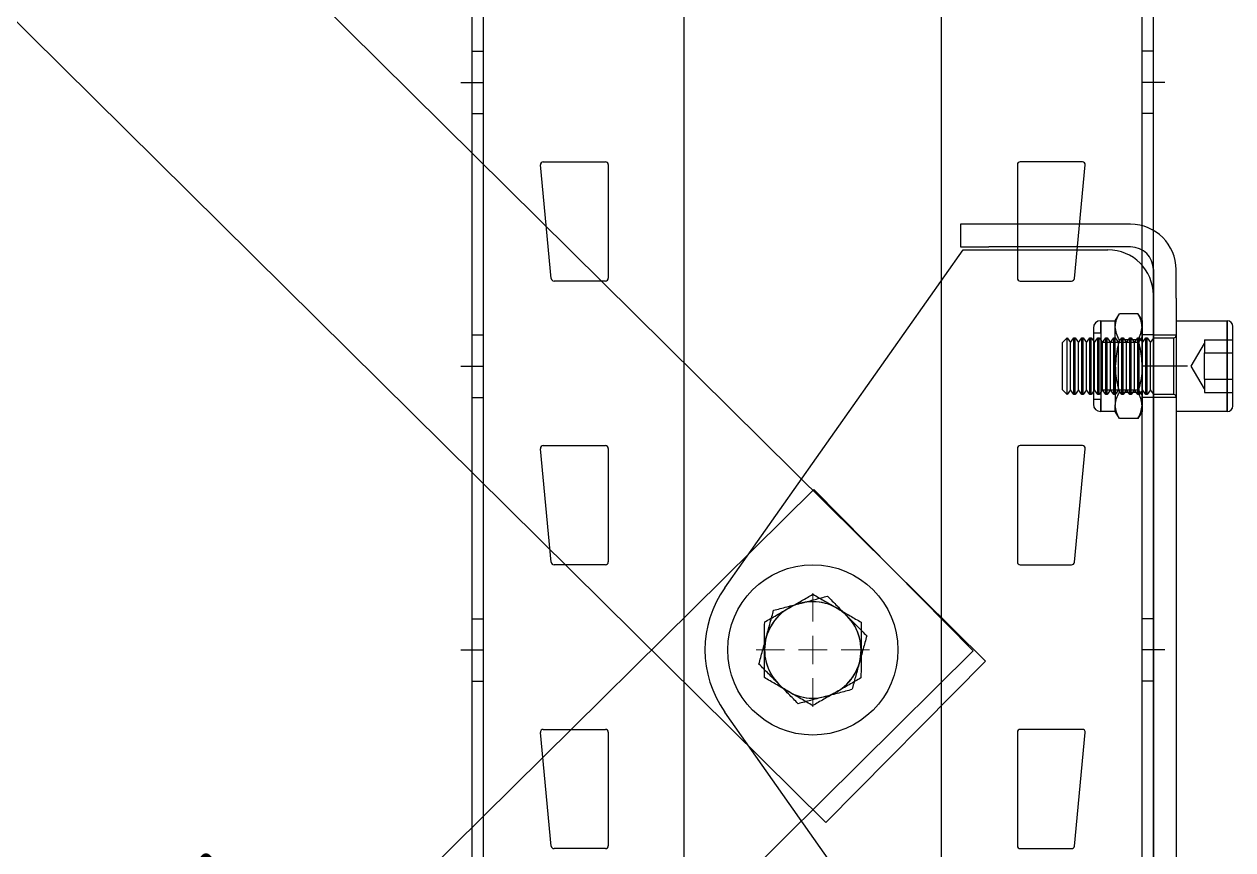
# Model space of a CAD drawing. Header units: millimetres. Extents: x 2140 to 223837, y 2113 to 170313.
# Drawn here: x 222732.8 to 222945.7, y 116909.2 to 117054.7 of the extents above; entities that cross this region are included whole.
import ezdxf

# ---------------------------------------------------------------- set-up
doc = ezdxf.new("R2010")
doc.units = ezdxf.units.MM
doc.layers.add('0_ANNOT_Dimensions', color=7, linetype='Continuous')
doc.layers.add('2.Стойка', color=7, linetype='Continuous')
for name, color, linetype, lineweight in [('16.СВЖ', 7, 'Continuous', 0), ('17.Метизы', 7, 'Continuous', 0), ('52.Труба СВЖ', 7, 'Continuous', 0), ('FORMAT', 7, 'Continuous', 0)]:
    doc.layers.add(name, color=color, linetype=linetype, lineweight=lineweight)
doc.styles.get("Standard").update_dxf_attribs({"font": 'isocpeur.ttf'})
doc.dimstyles.new('20', dxfattribs={"dimtxt": 20, "dimasz": 20, "dimexe": 10, "dimexo": 10, "dimgap": 10, "dimtad": 1, "dimdec": 0, "dimtxsty": 'Standard', "dimcen": 2.5, "dimadec": 0, "dimazin": 0, "dimtfac": 1, "dimtdec": 0, "dimtix": 1, "dimtmove": 0, "dimatfit": 3, "dimfxl": 1, "dimarcsym": 0})

# ---------------------------------------------------------------- blocks, each defined once
blk = doc.blocks.new('*U494')
at = {"layer": '2.Стойка', "color": 0, "linetype": 'ByBlock'}
for p, q in [((-120, 0), (-120, 12200)), ((-118, 0), (-118, 12200)), ((-82.67, 0), (-82.67, 12200)), ((-37.33, 0), (-37.33, 12200)), ((-2, 0), (-2, 12200)), ((0, 0), (0, 12200)), ((-120, 7320.5), (-118, 7320.5)), ((0, 7320.5), (-2, 7320.5)), ((-122, 7315), (-118, 7315)), ((2, 7315), (-2, 7315)), ((-120, 7309.5), (-118, 7309.5)), ((0, 7309.5), (-2, 7309.5)), ((-106.09, 7280.45), (-108, 7300.45)), ((-107.5, 7301), (-96.55, 7301)), ((-96.05, 7300.5), (-96.05, 7280.5)), ((-23.95, 7300.5), (-23.95, 7280.5)), ((-12.5, 7301), (-23.45, 7301)), ((-13.91, 7280.45), (-12, 7300.45)), ((-96.55, 7280), (-105.6, 7280)), ((-23.45, 7280), (-14.4, 7280)), ((-120, 7270.5), (-118, 7270.5)), ((0, 7270.5), (-2, 7270.5)), ((-122, 7265), (-118, 7265)), ((2, 7265), (-2, 7265)), ((-120, 7259.5), (-118, 7259.5)), ((0, 7259.5), (-2, 7259.5)), ((-106.09, 7230.45), (-108, 7250.45)), ((-107.5, 7251), (-96.55, 7251)), ((-96.05, 7250.5), (-96.05, 7230.5)), ((-23.95, 7250.5), (-23.95, 7230.5)), ((-12.5, 7251), (-23.45, 7251)), ((-13.91, 7230.45), (-12, 7250.45)), ((-96.55, 7230), (-105.6, 7230)), ((-23.45, 7230), (-14.4, 7230)), ((-120, 7220.5), (-118, 7220.5)), ((0, 7220.5), (-2, 7220.5)), ((-122, 7215), (-118, 7215)), ((2, 7215), (-2, 7215)), ((-120, 7209.5), (-118, 7209.5)), ((0, 7209.5), (-2, 7209.5)), ((-106.09, 7180.45), (-108, 7200.45)), ((-107.5, 7201), (-96.55, 7201)), ((-96.05, 7200.5), (-96.05, 7180.5)), ((-23.95, 7200.5), (-23.95, 7180.5)), ((-12.5, 7201), (-23.45, 7201)), ((-13.91, 7180.45), (-12, 7200.45)), ((-96.55, 7180), (-105.6, 7180)), ((-23.45, 7180), (-14.4, 7180))]:
    blk.add_line(p, q, dxfattribs=at)
for centre, start, end in [((-107.5, 7300.5), 90, 185.4403), ((-96.55, 7300.5), 0, 90), ((-23.45, 7300.5), 90, 180), ((-12.5, 7300.5), 354.5597, 90), ((-105.6, 7280.5), 185.4403, 270), ((-96.55, 7280.5), 270, 0), ((-23.45, 7280.5), 180, 270), ((-14.4, 7280.5), 270, 354.5597), ((-107.5, 7250.5), 90, 185.4403), ((-96.55, 7250.5), 0, 90), ((-23.45, 7250.5), 90, 180), ((-12.5, 7250.5), 354.5597, 90), ((-105.6, 7230.5), 185.4403, 270), ((-96.55, 7230.5), 270, 0), ((-23.45, 7230.5), 180, 270), ((-14.4, 7230.5), 270, 354.5597), ((-107.5, 7200.5), 90, 185.4403), ((-96.55, 7200.5), 0, 90), ((-23.45, 7200.5), 90, 180), ((-12.5, 7200.5), 354.5597, 90), ((-105.6, 7180.5), 185.4403, 270), ((-96.55, 7180.5), 270, 0), ((-23.45, 7180.5), 180, 270), ((-14.4, 7180.5), 270, 354.5597)]:
    blk.add_arc(centre, 0.5, start, end, dxfattribs=at)
blk = doc.blocks.new('SW_CENTERMARKSYMBOL_2')
at = {"layer": 'FORMAT', "linetype": 'ByBlock'}
for p, q in [((0, 5), (0, 10)), ((0, 0), (0, 2.5)), ((-5, 0), (-10, 0)), ((0, 0), (-2.5, 0)), ((0, 0), (0, -2.5)), ((0, 0), (2.5, 0)), ((5, 0), (10, 0)), ((0, -5), (0, -10))]:
    blk.add_line(p, q, dxfattribs=at)
blk = doc.blocks.new('*D713')
at = {"layer": 'Defpoints', "color": 0, "transparency": 16777216}
for p in [(2830.15, 3195.28), (-28.28, 367.15), (-28.28, 367.15)]:
    blk.add_point(p, dxfattribs=at)
at = {"layer": '0_ANNOT_Dimensions', "color": 0, "transparency": 16777216, "insert": (2713.53, 3108.04), "char_height": 20, "attachment_point": 5, "rotation": 44.6947}
blk.add_mtext('4021', dxfattribs=at)
blk = doc.blocks.new('*U712')
at = {"color": 0, "linetype": 'ByBlock', "lineweight": -2}
for p, q in [((2856, 3242), (2856, 3238)), ((2861, 3242), (2856, 3242)), ((2886, 3242), (2861, 3242)), ((2814.48, 3177.96), (2856.5, 3237.5)), ((2856, 3238), (2861, 3238)), ((2856.5, 3237.5), (2882, 3237.5)), ((2886, 3238), (2861, 3238)), ((2890, 3234), (2890, 3229)), ((2894, 3229), (2894, 3234)), ((2890, 3229), (2890, 3105)), ((2894, 3229), (2894, 3105)), ((2890, 3222.5), (2894, 3222.5)), ((2894, 3211.5), (2890, 3211.5)), ((2856.5, 3096.5), (2814.48, 3156.04)), ((2856, 442), (2856, 438)), ((2861, 442), (2856, 442)), ((2886, 442), (2861, 442)), ((2814.48, 377.96), (2856.5, 437.5)), ((2856, 438), (2861, 438)), ((2856.5, 437.5), (2882, 437.5)), ((2886, 438), (2861, 438)), ((2890, 434), (2890, 429)), ((2894, 429), (2894, 434)), ((2890, 429), (2890, 305)), ((2894, 429), (2894, 305)), ((2890, 422.5), (2894, 422.5)), ((2894, 411.5), (2890, 411.5)), ((2856.5, 296.5), (2814.48, 356.04))]:
    blk.add_line(p, q, dxfattribs=at)
for centre, radius, start, end in [((2886, 3234), 8, 0, 90), ((2882, 3229.5), 8, 0, 90), ((2886, 3234), 4, 0, 90), ((2830, 3167), 19, 144.7875, 215.2125), ((2886, 434), 8, 0, 90), ((2882, 429.5), 8, 0, 90), ((2886, 434), 4, 0, 90), ((2830, 367), 19, 144.7875, 215.2125)]:
    blk.add_arc(centre, radius, start, end, dxfattribs=at)
at = {"layer": '17.Метизы', "color": 0, "linetype": 'ByBlock', "lineweight": -2}
for p, q in [((2880.73, 3225), (2883.3, 3225)), ((2880.73, 3225), (2880.73, 3217)), ((2880.73, 3222.86), (2880.73, 3225)), ((2880.73, 3222.86), (2880.73, 3224.99)), ((2883.3, 3225), (2884.01, 3226.24)), ((2883.3, 3223.93), (2883.3, 3225)), ((2887.29, 3226.24), (2884.01, 3226.24)), ((2887.29, 3226.24), (2888, 3225)), ((2888, 3225), (2888, 3223.93)), ((2894, 3225), (2903, 3225)), ((2903, 3225), (2903, 3217)), ((2903, 3209), (2903, 3225)), ((2879.44, 3223.71), (2879.44, 3217)), ((2879.44, 3222.86), (2880.73, 3222.86)), ((2880.73, 3222.86), (2880.73, 3217)), ((2883.3, 3217), (2883.3, 3223.93)), ((2888, 3223.93), (2888, 3217)), ((2904, 3217), (2904, 3224)), ((2874, 3221.17), (2874.83, 3222)), ((2874, 3217), (2874, 3221.17)), ((2874.83, 3222), (2875.41, 3221.17)), ((2874.83, 3222), (2874.83, 3222)), ((2874.83, 3217), (2874.83, 3222)), ((2874.83, 3212), (2874.83, 3222)), ((2875.41, 3221.17), (2875.99, 3222)), ((2875.41, 3212.83), (2875.41, 3221.17)), ((2875.99, 3222), (2876.24, 3222)), ((2875.99, 3212), (2875.99, 3222)), ((2876.24, 3222), (2876.82, 3221.17)), ((2876.24, 3212), (2876.24, 3222)), ((2876.82, 3221.17), (2877.4, 3222)), ((2876.82, 3212.83), (2876.82, 3221.17)), ((2877.4, 3222), (2877.65, 3222)), ((2877.4, 3212), (2877.4, 3222)), ((2877.65, 3222), (2878.23, 3221.17)), ((2877.65, 3212), (2877.65, 3222)), ((2878.23, 3221.17), (2878.81, 3222)), ((2878.23, 3212.83), (2878.23, 3221.17)), ((2878.81, 3222), (2879.06, 3222)), ((2878.81, 3212), (2878.81, 3222)), ((2879.06, 3222), (2879.44, 3221.45)), ((2879.06, 3212), (2879.06, 3222)), ((2879.44, 3221.45), (2879.64, 3221.17)), ((2879.64, 3221.17), (2880.22, 3222)), ((2879.64, 3212.83), (2879.64, 3221.17)), ((2880.22, 3212), (2880.22, 3222)), ((2880.22, 3222), (2880.47, 3222)), ((2880.47, 3212), (2880.47, 3222)), ((2880.47, 3222), (2881.05, 3221.17)), ((2880.73, 3221.25), (2887.45, 3221.25)), ((2881.05, 3221.17), (2881.63, 3222)), ((2881.05, 3212.83), (2881.05, 3221.17)), ((2881.63, 3212), (2881.63, 3222)), ((2881.63, 3222), (2881.87, 3222)), ((2881.87, 3212), (2881.87, 3222)), ((2881.87, 3222), (2882.45, 3221.17)), ((2882.45, 3221.17), (2883.03, 3222)), ((2882.45, 3212.83), (2882.45, 3221.17)), ((2883.03, 3212), (2883.03, 3222)), ((2883.03, 3222), (2883.28, 3222)), ((2883.28, 3212), (2883.28, 3222)), ((2883.28, 3222), (2883.86, 3221.17)), ((2883.86, 3221.17), (2884.44, 3222)), ((2883.86, 3212.83), (2883.86, 3221.17)), ((2887.29, 3221.62), (2884.01, 3221.62)), ((2884.44, 3212), (2884.44, 3222)), ((2884.44, 3222), (2884.69, 3222)), ((2884.69, 3212), (2884.69, 3222)), ((2884.69, 3222), (2885.27, 3221.17)), ((2885.27, 3221.17), (2885.85, 3222)), ((2885.27, 3212.83), (2885.27, 3221.17)), ((2885.85, 3212), (2885.85, 3222)), ((2885.85, 3222), (2886.1, 3222)), ((2886.1, 3212), (2886.1, 3222)), ((2886.1, 3222), (2886.68, 3221.17)), ((2886.68, 3221.17), (2887.26, 3222)), ((2886.68, 3212.83), (2886.68, 3221.17)), ((2887.26, 3212), (2887.26, 3222)), ((2887.26, 3222), (2887.51, 3222)), ((2887.45, 3221.25), (2887.97, 3222)), ((2887.45, 3221.25), (2887.45, 3212.75)), ((2887.51, 3212), (2887.51, 3222)), ((2887.51, 3222), (2888, 3221.3)), ((2887.97, 3222), (2887.97, 3217)), ((2887.97, 3222), (2888, 3222)), ((2888, 3221.3), (2888.09, 3221.17)), ((2888.09, 3221.17), (2888.67, 3222)), ((2888.09, 3212.83), (2888.09, 3221.17)), ((2888.67, 3222), (2888.92, 3222)), ((2888.67, 3212), (2888.67, 3222)), ((2888.92, 3222), (2889.5, 3221.17)), ((2888.92, 3212), (2888.92, 3222)), ((2889.5, 3221.17), (2890, 3221.89)), ((2889.5, 3212.83), (2889.5, 3221.17)), ((2890, 3221.89), (2890.08, 3222)), ((2890.08, 3212), (2890.08, 3222)), ((2890.08, 3222), (2893.6, 3222)), ((2893.6, 3212.01), (2893.6, 3221.99)), ((2896.68, 3217), (2899, 3221.01)), ((2899, 3221.63), (2899, 3220.47)), ((2899, 3221.63), (2904, 3221.63)), ((2899, 3220.47), (2899, 3219.32)), ((2899, 3217), (2899, 3219.32)), ((2899, 3219.32), (2904, 3219.32)), ((2874, 3212.83), (2874, 3217)), ((2874.83, 3212), (2874.83, 3217)), ((2879.44, 3217), (2879.44, 3210.29)), ((2880.73, 3217), (2880.73, 3209)), ((2880.73, 3217), (2880.73, 3211.14)), ((2883.3, 3217), (2883.3, 3210.07)), ((2887.97, 3217), (2887.97, 3212)), ((2888, 3217), (2888, 3210.07)), ((2896, 3217), (2888, 3217)), ((2899, 3212.99), (2896.68, 3217)), ((2899, 3214.68), (2899, 3217)), ((2903, 3217), (2903, 3209)), ((2904, 3210), (2904, 3217)), ((2899, 3214.68), (2904, 3214.68)), ((2899, 3214.68), (2899, 3213.53)), ((2874.83, 3212), (2874, 3212.83)), ((2875.41, 3212.83), (2874.83, 3212)), ((2874.83, 3212), (2874.83, 3212)), ((2875.99, 3212), (2875.41, 3212.83)), ((2876.24, 3212), (2875.99, 3212)), ((2876.82, 3212.83), (2876.24, 3212)), ((2877.4, 3212), (2876.82, 3212.83)), ((2877.65, 3212), (2877.4, 3212)), ((2878.23, 3212.83), (2877.65, 3212)), ((2878.81, 3212), (2878.23, 3212.83)), ((2879.06, 3212), (2878.81, 3212)), ((2879.44, 3212.55), (2879.06, 3212)), ((2879.64, 3212.83), (2879.44, 3212.55)), ((2880.22, 3212), (2879.64, 3212.83)), ((2880.47, 3212), (2880.22, 3212)), ((2881.05, 3212.83), (2880.47, 3212)), ((2887.45, 3212.75), (2880.73, 3212.75)), ((2881.63, 3212), (2881.05, 3212.83)), ((2881.87, 3212), (2881.63, 3212)), ((2882.45, 3212.83), (2881.87, 3212)), ((2883.03, 3212), (2882.45, 3212.83)), ((2883.28, 3212), (2883.03, 3212)), ((2883.86, 3212.83), (2883.28, 3212)), ((2884.44, 3212), (2883.86, 3212.83)), ((2887.29, 3212.38), (2884.01, 3212.38)), ((2884.69, 3212), (2884.44, 3212)), ((2885.27, 3212.83), (2884.69, 3212)), ((2885.85, 3212), (2885.27, 3212.83)), ((2886.1, 3212), (2885.85, 3212)), ((2886.68, 3212.83), (2886.1, 3212)), ((2887.26, 3212), (2886.68, 3212.83)), ((2887.51, 3212), (2887.26, 3212)), ((2887.97, 3212), (2887.45, 3212.75)), ((2888, 3212.7), (2887.51, 3212)), ((2888, 3212), (2887.97, 3212)), ((2888.09, 3212.83), (2888, 3212.7)), ((2888.67, 3212), (2888.09, 3212.83)), ((2888.92, 3212), (2888.67, 3212)), ((2889.5, 3212.83), (2888.92, 3212)), ((2890, 3212.11), (2889.5, 3212.83)), ((2890.08, 3212), (2890, 3212.11)), ((2893.6, 3212), (2890.08, 3212)), ((2899, 3213.53), (2899, 3212.37)), ((2899, 3212.37), (2904, 3212.37)), ((2880.73, 3211.14), (2879.44, 3211.14)), ((2880.73, 3211.14), (2880.73, 3209.01)), ((2880.73, 3209), (2880.73, 3211.14)), ((2883.3, 3209), (2883.3, 3210.07)), ((2888, 3210.07), (2888, 3209)), ((2883.3, 3209), (2880.73, 3209)), ((2884.01, 3207.76), (2883.3, 3209)), ((2887.29, 3207.76), (2884.01, 3207.76)), ((2888, 3209), (2887.29, 3207.76)), ((2903, 3209), (2894, 3209)), ((2883.3, 425), (2884.01, 426.24)), ((2887.29, 426.24), (2884.01, 426.24)), ((2887.29, 426.24), (2888, 425)), ((2880.73, 425), (2883.3, 425)), ((2880.73, 425), (2880.73, 417)), ((2880.73, 422.86), (2880.73, 425)), ((2880.73, 422.86), (2880.73, 424.99)), ((2883.3, 423.93), (2883.3, 425)), ((2883.3, 417), (2883.3, 423.93)), ((2888, 425), (2888, 423.93)), ((2888, 423.93), (2888, 417)), ((2894, 425), (2903, 425)), ((2903, 425), (2903, 417)), ((2903, 409), (2903, 425)), ((2904, 417), (2904, 424)), ((2874, 421.17), (2874.83, 422)), ((2874.83, 422), (2875.41, 421.17)), ((2874.83, 422), (2874.83, 422)), ((2874.83, 417), (2874.83, 422)), ((2874.83, 412), (2874.83, 422)), ((2875.41, 421.17), (2875.99, 422)), ((2875.99, 422), (2876.24, 422)), ((2875.99, 412), (2875.99, 422)), ((2876.24, 422), (2876.82, 421.17)), ((2876.24, 412), (2876.24, 422)), ((2876.82, 421.17), (2877.4, 422)), ((2877.4, 422), (2877.65, 422)), ((2877.4, 412), (2877.4, 422)), ((2877.65, 422), (2878.23, 421.17)), ((2877.65, 412), (2877.65, 422)), ((2878.23, 421.17), (2878.81, 422)), ((2878.81, 422), (2879.06, 422)), ((2878.81, 412), (2878.81, 422)), ((2879.06, 422), (2879.44, 421.45)), ((2879.06, 412), (2879.06, 422)), ((2879.44, 423.71), (2879.44, 417)), ((2879.44, 422.86), (2880.73, 422.86)), ((2879.64, 421.17), (2880.22, 422)), ((2880.22, 412), (2880.22, 422)), ((2880.22, 422), (2880.47, 422)), ((2880.47, 412), (2880.47, 422)), ((2880.47, 422), (2881.05, 421.17)), ((2880.73, 422.86), (2880.73, 417)), ((2881.05, 421.17), (2881.63, 422)), ((2881.63, 412), (2881.63, 422)), ((2881.63, 422), (2881.87, 422)), ((2881.87, 412), (2881.87, 422)), ((2881.87, 422), (2882.45, 421.17)), ((2882.45, 421.17), (2883.03, 422)), ((2883.03, 412), (2883.03, 422)), ((2883.03, 422), (2883.28, 422)), ((2883.28, 412), (2883.28, 422)), ((2883.28, 422), (2883.86, 421.17)), ((2883.86, 421.17), (2884.44, 422)), ((2884.44, 412), (2884.44, 422)), ((2884.44, 422), (2884.69, 422)), ((2884.69, 412), (2884.69, 422)), ((2884.69, 422), (2885.27, 421.17)), ((2885.27, 421.17), (2885.85, 422)), ((2885.85, 412), (2885.85, 422)), ((2885.85, 422), (2886.1, 422)), ((2886.1, 412), (2886.1, 422)), ((2886.1, 422), (2886.68, 421.17)), ((2886.68, 421.17), (2887.26, 422)), ((2887.26, 412), (2887.26, 422)), ((2887.26, 422), (2887.51, 422)), ((2887.45, 421.25), (2887.97, 422)), ((2887.51, 412), (2887.51, 422)), ((2887.51, 422), (2888, 421.3)), ((2887.97, 422), (2887.97, 417)), ((2887.97, 422), (2888, 422)), ((2888.09, 421.17), (2888.67, 422)), ((2888.67, 422), (2888.92, 422)), ((2888.67, 412), (2888.67, 422)), ((2888.92, 422), (2889.5, 421.17)), ((2888.92, 412), (2888.92, 422)), ((2889.5, 421.17), (2890, 421.89)), ((2890, 421.89), (2890.08, 422)), ((2890.08, 412), (2890.08, 422)), ((2890.08, 422), (2893.6, 422)), ((2893.6, 412.01), (2893.6, 421.99)), ((2874, 417), (2874, 421.17)), ((2875.41, 412.83), (2875.41, 421.17)), ((2876.82, 412.83), (2876.82, 421.17)), ((2878.23, 412.83), (2878.23, 421.17)), ((2879.44, 421.45), (2879.64, 421.17)), ((2879.64, 412.83), (2879.64, 421.17)), ((2880.73, 421.25), (2887.45, 421.25)), ((2881.05, 412.83), (2881.05, 421.17)), ((2882.45, 412.83), (2882.45, 421.17)), ((2883.86, 412.83), (2883.86, 421.17)), ((2887.29, 421.62), (2884.01, 421.62)), ((2885.27, 412.83), (2885.27, 421.17)), ((2886.68, 412.83), (2886.68, 421.17)), ((2887.45, 421.25), (2887.45, 412.75)), ((2888, 421.3), (2888.09, 421.17)), ((2888.09, 412.83), (2888.09, 421.17)), ((2889.5, 412.83), (2889.5, 421.17)), ((2896.68, 417), (2899, 421.01)), ((2899, 421.63), (2899, 420.47)), ((2899, 421.63), (2904, 421.63)), ((2899, 420.47), (2899, 419.32)), ((2899, 417), (2899, 419.32)), ((2899, 419.32), (2904, 419.32)), ((2874, 412.83), (2874, 417)), ((2874.83, 412), (2874.83, 417)), ((2879.44, 417), (2879.44, 410.29)), ((2880.73, 417), (2880.73, 409)), ((2880.73, 417), (2880.73, 411.14)), ((2883.3, 417), (2883.3, 410.07)), ((2887.97, 417), (2887.97, 412)), ((2888, 417), (2888, 410.07)), ((2896, 417), (2888, 417)), ((2899, 412.99), (2896.68, 417)), ((2899, 414.68), (2899, 417)), ((2903, 417), (2903, 409)), ((2904, 410), (2904, 417)), ((2899, 414.68), (2904, 414.68)), ((2899, 414.68), (2899, 413.53)), ((2899, 413.53), (2899, 412.37)), ((2874.83, 412), (2874, 412.83)), ((2875.41, 412.83), (2874.83, 412)), ((2874.83, 412), (2874.83, 412)), ((2875.99, 412), (2875.41, 412.83)), ((2876.24, 412), (2875.99, 412)), ((2876.82, 412.83), (2876.24, 412)), ((2877.4, 412), (2876.82, 412.83)), ((2877.65, 412), (2877.4, 412)), ((2878.23, 412.83), (2877.65, 412)), ((2878.81, 412), (2878.23, 412.83)), ((2879.06, 412), (2878.81, 412)), ((2879.44, 412.55), (2879.06, 412)), ((2879.64, 412.83), (2879.44, 412.55)), ((2880.73, 411.14), (2879.44, 411.14)), ((2880.22, 412), (2879.64, 412.83)), ((2880.47, 412), (2880.22, 412)), ((2881.05, 412.83), (2880.47, 412)), ((2887.45, 412.75), (2880.73, 412.75)), ((2880.73, 411.14), (2880.73, 409.01)), ((2880.73, 409), (2880.73, 411.14)), ((2881.63, 412), (2881.05, 412.83)), ((2881.87, 412), (2881.63, 412)), ((2882.45, 412.83), (2881.87, 412)), ((2883.03, 412), (2882.45, 412.83)), ((2883.28, 412), (2883.03, 412)), ((2883.86, 412.83), (2883.28, 412)), ((2884.44, 412), (2883.86, 412.83)), ((2887.29, 412.38), (2884.01, 412.38)), ((2884.69, 412), (2884.44, 412)), ((2885.27, 412.83), (2884.69, 412)), ((2885.85, 412), (2885.27, 412.83)), ((2886.1, 412), (2885.85, 412)), ((2886.68, 412.83), (2886.1, 412)), ((2887.26, 412), (2886.68, 412.83)), ((2887.51, 412), (2887.26, 412)), ((2887.97, 412), (2887.45, 412.75)), ((2888, 412.7), (2887.51, 412)), ((2888, 412), (2887.97, 412)), ((2888.09, 412.83), (2888, 412.7)), ((2888.67, 412), (2888.09, 412.83)), ((2888.92, 412), (2888.67, 412)), ((2889.5, 412.83), (2888.92, 412)), ((2890, 412.11), (2889.5, 412.83)), ((2890.08, 412), (2890, 412.11)), ((2893.6, 412), (2890.08, 412)), ((2899, 412.37), (2904, 412.37)), ((2883.3, 409), (2880.73, 409)), ((2883.3, 409), (2883.3, 410.07)), ((2884.01, 407.76), (2883.3, 409)), ((2888, 409), (2887.29, 407.76)), ((2888, 410.07), (2888, 409)), ((2903, 409), (2894, 409)), ((2887.29, 407.76), (2884.01, 407.76))]:
    blk.add_line(p, q, dxfattribs=at)
for centre, radius, start, end in [((2880.73, 3223.71), 1.29, 90, 180), ((2903, 3224), 1, 0, 90), ((2893.6, 3222.4), 0.4, 270, 0), ((2893.6, 3211.6), 0.4, 0, 90), ((2880.73, 3210.29), 1.29, 180, 270), ((2903, 3210), 1, 270, 0), ((2880.73, 423.71), 1.29, 90, 180), ((2903, 424), 1, 0, 90), ((2893.6, 422.4), 0.4, 270, 0), ((2893.6, 411.6), 0.4, 0, 90), ((2880.73, 410.29), 1.29, 180, 270), ((2903, 410), 1, 270, 0)]:
    blk.add_arc(centre, radius, start, end, dxfattribs=at)
for points, knots in [([(2883.3, 3223.93), (2883.3, 3223.98), (2883.31, 3224.4), (2883.46, 3225.18), (2883.83, 3225.88), (2884.01, 3226.24)], [0, 0, 0, 0, 0.070086, 0.530782, 1, 1, 1, 1]), ([(2888, 3223.93), (2888, 3223.98), (2887.99, 3224.4), (2887.84, 3225.18), (2887.47, 3225.88), (2887.29, 3226.24)], [0, 0, 0, 0, 0.070086, 0.530782, 1, 1, 1, 1]), ([(2884.01, 3221.62), (2883.81, 3221.99), (2883.41, 3222.75), (2883.34, 3223.53), (2883.3, 3223.93)], [0, 0, 0, 0, 0.495458, 1, 1, 1, 1]), ([(2887.29, 3221.62), (2887.49, 3221.99), (2887.89, 3222.75), (2887.96, 3223.53), (2888, 3223.93)], [0, 0, 0, 0, 0.495458, 1, 1, 1, 1]), ([(2884.01, 3221.62), (2883.91, 3221.23), (2883.49, 3219.73), (2883.38, 3218.16), (2883.3, 3217)], [0, 0, 0, 0, 0.257551, 1, 1, 1, 1]), ([(2887.29, 3221.62), (2887.39, 3221.23), (2887.81, 3219.73), (2887.92, 3218.16), (2888, 3217)], [0, 0, 0, 0, 0.257551, 1, 1, 1, 1]), ([(2883.3, 3217), (2883.31, 3216.58), (2883.35, 3215.02), (2883.73, 3213.49), (2884.01, 3212.38)], [0, 0, 0, 0, 0.268634, 1, 1, 1, 1]), ([(2888, 3217), (2887.99, 3216.58), (2887.95, 3215.02), (2887.57, 3213.49), (2887.29, 3212.38)], [0, 0, 0, 0, 0.268634, 1, 1, 1, 1]), ([(2883.3, 3210.07), (2883.3, 3210.13), (2883.31, 3210.54), (2883.46, 3211.32), (2883.83, 3212.03), (2884.01, 3212.38)], [0, 0, 0, 0, 0.070086, 0.530782, 1, 1, 1, 1]), ([(2888, 3210.07), (2888, 3210.13), (2887.99, 3210.54), (2887.84, 3211.32), (2887.47, 3212.03), (2887.29, 3212.38)], [0, 0, 0, 0, 0.070086, 0.530782, 1, 1, 1, 1]), ([(2884.01, 3207.76), (2883.81, 3208.14), (2883.41, 3208.89), (2883.34, 3209.68), (2883.3, 3210.07)], [0, 0, 0, 0, 0.495458, 1, 1, 1, 1]), ([(2887.29, 3207.76), (2887.49, 3208.14), (2887.89, 3208.89), (2887.96, 3209.68), (2888, 3210.07)], [0, 0, 0, 0, 0.495458, 1, 1, 1, 1]), ([(2883.3, 423.93), (2883.3, 423.98), (2883.31, 424.4), (2883.46, 425.18), (2883.83, 425.88), (2884.01, 426.24)], [0, 0, 0, 0, 0.070086, 0.530782, 1, 1, 1, 1]), ([(2888, 423.93), (2888, 423.98), (2887.99, 424.4), (2887.84, 425.18), (2887.47, 425.88), (2887.29, 426.24)], [0, 0, 0, 0, 0.070086, 0.530782, 1, 1, 1, 1]), ([(2884.01, 421.62), (2883.81, 421.99), (2883.41, 422.75), (2883.34, 423.53), (2883.3, 423.93)], [0, 0, 0, 0, 0.495458, 1, 1, 1, 1]), ([(2887.29, 421.62), (2887.49, 421.99), (2887.89, 422.75), (2887.96, 423.53), (2888, 423.93)], [0, 0, 0, 0, 0.495458, 1, 1, 1, 1]), ([(2884.01, 421.62), (2883.91, 421.23), (2883.49, 419.73), (2883.38, 418.16), (2883.3, 417)], [0, 0, 0, 0, 0.257551, 1, 1, 1, 1]), ([(2887.29, 421.62), (2887.39, 421.23), (2887.81, 419.73), (2887.92, 418.16), (2888, 417)], [0, 0, 0, 0, 0.257551, 1, 1, 1, 1]), ([(2883.3, 417), (2883.31, 416.58), (2883.35, 415.02), (2883.73, 413.49), (2884.01, 412.38)], [0, 0, 0, 0, 0.268634, 1, 1, 1, 1]), ([(2888, 417), (2887.99, 416.58), (2887.95, 415.02), (2887.57, 413.49), (2887.29, 412.38)], [0, 0, 0, 0, 0.268634, 1, 1, 1, 1]), ([(2883.3, 410.07), (2883.3, 410.13), (2883.31, 410.54), (2883.46, 411.32), (2883.83, 412.03), (2884.01, 412.38)], [0, 0, 0, 0, 0.070086, 0.530782, 1, 1, 1, 1]), ([(2888, 410.07), (2888, 410.13), (2887.99, 410.54), (2887.84, 411.32), (2887.47, 412.03), (2887.29, 412.38)], [0, 0, 0, 0, 0.070086, 0.530782, 1, 1, 1, 1]), ([(2884.01, 407.76), (2883.81, 408.14), (2883.41, 408.89), (2883.34, 409.68), (2883.3, 410.07)], [0, 0, 0, 0, 0.495458, 1, 1, 1, 1]), ([(2887.29, 407.76), (2887.49, 408.14), (2887.89, 408.89), (2887.96, 409.68), (2888, 410.07)], [0, 0, 0, 0, 0.495458, 1, 1, 1, 1])]:
    blk.add_open_spline(points, degree=3, knots=knots, dxfattribs=at)
at = {"layer": '52.Труба СВЖ', "color": 3}
for p, q in [((2830.15, 3195.28), (-28.28, 367.15)), ((-0.15, 3195.28), (2860.42, 365.04)), ((2858.28, 3166.85), (2830.15, 3195.28)), ((2832.28, 336.61), (-28.28, 3166.85)), ((-0.15, 338.72), (2858.28, 3166.85)), ((2860.42, 365.04), (2832.28, 336.61))]:
    blk.add_line(p, q, dxfattribs=at)
at = {"layer": '52.Труба СВЖ', "color": 7, "linetype": 'Continuous', "lineweight": 25}
for centre in [(2830, 3167), (2830, 367)]:
    blk.add_circle(centre, 15, dxfattribs=at)
for centre, start, end in [((2830, 3167), 44.6947, 104.6947), ((2830, 3167), 104.6947, 164.6947), ((2830, 3167), 344.6947, 44.6947), ((2830, 3167), 164.6947, 224.6947), ((2830, 3167), 284.6947, 344.6947), ((2830, 3167), 224.6947, 284.6947), ((2830, 367), 59.7983, 119.7983), ((2830, 367), 119.7983, 179.7983), ((2830, 367), 359.7983, 59.7983), ((2830, 367), 179.7983, 239.7983), ((2830, 367), 299.7983, 359.7983), ((2830, 367), 239.7983, 299.7983)]:
    blk.add_arc(centre, 8.5, start, end, dxfattribs=at)
for points, knots in [([(2827.84, 3175.22), (2827.96, 3175.25), (2828.81, 3175.47), (2830.41, 3175.9), (2831.86, 3176.28), (2832.59, 3176.47)], [0, 0, 0, 0, 0.070088, 0.530783, 1, 1, 1, 1]), ([(2832.59, 3176.47), (2833.15, 3175.9), (2834.28, 3174.76), (2835.45, 3173.57), (2836.04, 3172.98)], [0, 0, 0, 0, 0.495458, 1, 1, 1, 1]), ([(2821.8, 3169.24), (2821.83, 3169.36), (2822.06, 3170.21), (2822.5, 3171.81), (2822.9, 3173.25), (2823.1, 3173.98)], [0, 0, 0, 0, 0.070088, 0.530783, 1, 1, 1, 1]), ([(2823.1, 3173.98), (2823.87, 3174.18), (2825.42, 3174.59), (2827.03, 3175.01), (2827.84, 3175.22)], [0, 0, 0, 0, 0.495458, 1, 1, 1, 1]), ([(2836.04, 3172.98), (2836.06, 3172.96), (2836.65, 3172.36), (2837.82, 3171.18), (2838.93, 3170.06), (2839.49, 3169.49)], [0, 0, 0, 0, 0.017174, 0.503418, 1, 1, 1, 1]), ([(2820.51, 3164.51), (2820.72, 3165.28), (2821.14, 3166.83), (2821.58, 3168.43), (2821.8, 3169.24)], [0, 0, 0, 0, 0.495458, 1, 1, 1, 1]), ([(2839.49, 3169.49), (2839.28, 3168.72), (2838.86, 3167.17), (2838.42, 3165.57), (2838.2, 3164.76)], [0, 0, 0, 0, 0.495458, 1, 1, 1, 1]), ([(2838.2, 3164.76), (2838.17, 3164.64), (2837.94, 3163.79), (2837.5, 3162.19), (2837.1, 3160.75), (2836.9, 3160.02)], [0, 0, 0, 0, 0.070088, 0.530783, 1, 1, 1, 1]), ([(2823.96, 3161.02), (2823.94, 3161.04), (2823.35, 3161.64), (2822.18, 3162.82), (2821.07, 3163.94), (2820.51, 3164.51)], [0, 0, 0, 0, 0.0171741, 0.5034184, 1, 1, 1, 1]), ([(2827.41, 3157.53), (2826.85, 3158.1), (2825.72, 3159.24), (2824.55, 3160.43), (2823.96, 3161.02)], [0, 0, 0, 0, 0.495458, 1, 1, 1, 1]), ([(2832.16, 3158.78), (2832.04, 3158.75), (2831.19, 3158.53), (2829.59, 3158.1), (2828.14, 3157.72), (2827.41, 3157.53)], [0, 0, 0, 0, 0.070088, 0.530783, 1, 1, 1, 1]), ([(2836.9, 3160.02), (2836.13, 3159.82), (2834.58, 3159.41), (2832.97, 3158.99), (2832.16, 3158.78)], [0, 0, 0, 0, 0.495458, 1, 1, 1, 1]), ([(2825.78, 374.38), (2825.88, 374.43), (2826.64, 374.87), (2828.08, 375.7), (2829.38, 376.44), (2830.03, 376.81)], [0, 0, 0, 0, 0.070088, 0.530783, 1, 1, 1, 1]), ([(2830.03, 376.81), (2830.72, 376.41), (2832.11, 375.6), (2833.55, 374.77), (2834.28, 374.35)], [0, 0, 0, 0, 0.495458, 1, 1, 1, 1]), ([(2821.52, 371.94), (2822.21, 372.33), (2823.6, 373.13), (2825.05, 373.96), (2825.78, 374.38)], [0, 0, 0, 0, 0.495458, 1, 1, 1, 1]), ([(2834.28, 374.35), (2834.38, 374.29), (2835.14, 373.84), (2836.57, 373.01), (2837.87, 372.26), (2838.52, 371.88)], [0, 0, 0, 0, 0.070088, 0.530783, 1, 1, 1, 1]), ([(2821.5, 367.03), (2821.5, 367.06), (2821.5, 367.89), (2821.51, 369.56), (2821.51, 371.14), (2821.52, 371.94)], [0, 0, 0, 0, 0.0171741, 0.5034184, 1, 1, 1, 1]), ([(2838.52, 371.88), (2838.51, 371.08), (2838.51, 369.47), (2838.5, 367.81), (2838.5, 366.97)], [0, 0, 0, 0, 0.495458, 1, 1, 1, 1]), ([(2821.48, 362.12), (2821.49, 362.92), (2821.49, 364.53), (2821.5, 366.19), (2821.5, 367.03)], [0, 0, 0, 0, 0.495458, 1, 1, 1, 1]), ([(2838.5, 366.97), (2838.5, 366.94), (2838.5, 366.11), (2838.49, 364.44), (2838.49, 362.86), (2838.48, 362.06)], [0, 0, 0, 0, 0.017174, 0.503418, 1, 1, 1, 1]), ([(2825.72, 359.65), (2825.62, 359.71), (2824.86, 360.16), (2823.43, 360.99), (2822.13, 361.74), (2821.48, 362.12)], [0, 0, 0, 0, 0.070088, 0.530783, 1, 1, 1, 1]), ([(2838.48, 362.06), (2837.79, 361.67), (2836.4, 360.87), (2834.95, 360.04), (2834.22, 359.62)], [0, 0, 0, 0, 0.495458, 1, 1, 1, 1]), ([(2829.97, 357.19), (2829.28, 357.59), (2827.89, 358.4), (2826.45, 359.23), (2825.72, 359.65)], [0, 0, 0, 0, 0.495458, 1, 1, 1, 1]), ([(2834.22, 359.62), (2834.12, 359.57), (2833.36, 359.13), (2831.92, 358.3), (2830.62, 357.56), (2829.97, 357.19)], [0, 0, 0, 0, 0.070088, 0.530783, 1, 1, 1, 1])]:
    blk.add_open_spline(points, degree=3, knots=knots, dxfattribs=at)
at = {"layer": '16.СВЖ', "color": 0, "linetype": 'ByBlock', "lineweight": -2}
for p in [(2830, 3167), (2830, 367)]:
    blk.add_blockref('SW_CENTERMARKSYMBOL_2', p, dxfattribs=at)
at = {"layer": '16.СВЖ', "color": 0, "linetype": 'ByBlock', "lineweight": -2, "xscale": -1}
for p in [(2830, 3167), (2830, 367)]:
    blk.add_blockref('SW_CENTERMARKSYMBOL_2', p, dxfattribs=at)
at = {"layer": '0_ANNOT_Dimensions', "color": 0}
dim = blk.add_linear_dim(base=(-28.28, 367.15), p1=(2830.15, 3195.28), p2=(-28.28, 367.15), angle=224.6947, dimstyle='20', override={"dimse1": 1, "dimse2": 1, "dimsd1": 1, "dimsd2": 1}, dxfattribs=at)
dim.commit()
dim.dimension.update_dxf_attribs({"geometry": '*D713', "text_midpoint": (2727.6, 3093.82), "dimtype": 161})

msp = doc.modelspace()

# ---------------------------------------------------------------- block references
at = {"color": 0}
for p in [(220041.74, 116577.46), (220041.74, 113777.46)]:
    msp.add_blockref('*U712', p, dxfattribs=at)
at = {"layer": '2.Стойка', "color": 0}
msp.add_blockref('*U494', (222931.74, 109729.46), dxfattribs=at)

doc.saveas('drawing.dxf')
